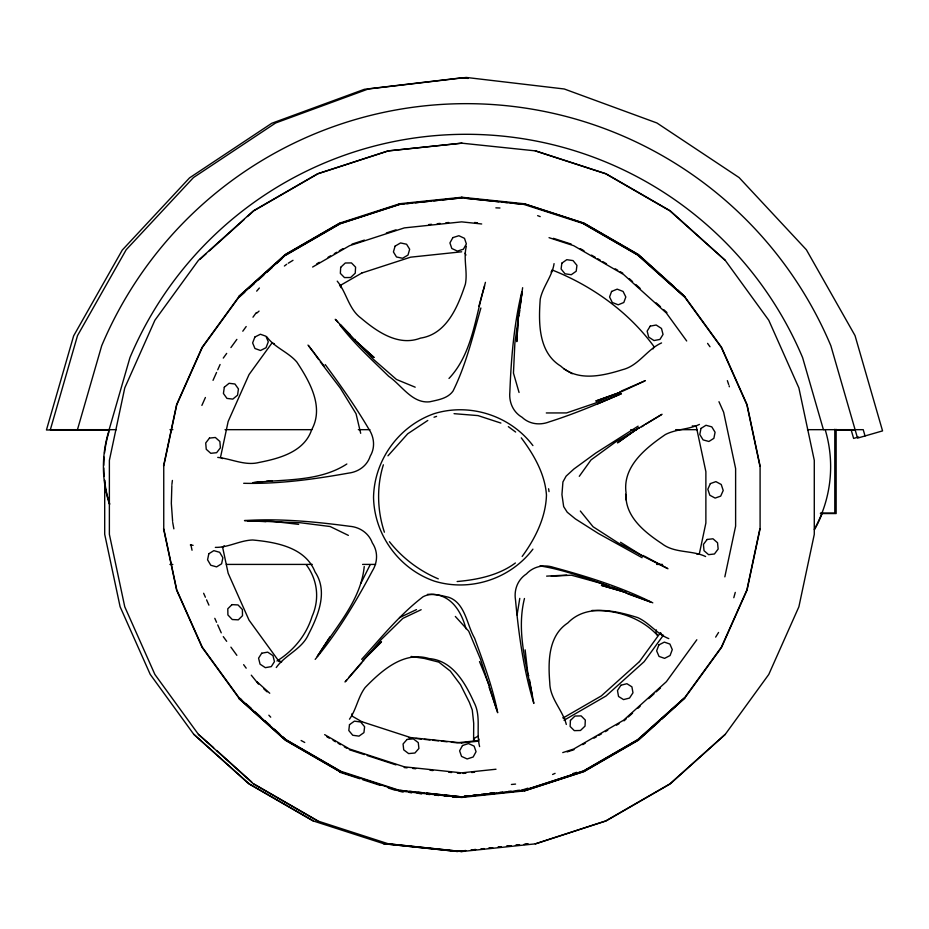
<?xml version="1.0" encoding="UTF-8"?>
<svg xmlns="http://www.w3.org/2000/svg" width="929" height="929" viewBox="0 0 929 929"><rect width="100%" height="100%" fill="white"/><g stroke="black" fill="none" stroke-linecap="round" stroke-linejoin="round"><path stroke-width="1.39" d="M479.608 746.602C475.915 732.215 481.373 716.154 474.034 702.429C465.348 683.175 452.678 660.473 429.152 658.58C403.801 650.718 381.517 670.668 365.132 687.541C357.967 697.098 356.33 709.605 349.478 719.185M705.622 556.529C691.803 549.945 674.477 553.498 661.82 543.581C644.447 532.062 624.276 516.083 626.065 492.881C622.337 466.404 645.945 447.848 665.419 434.517C676.103 429.024 688.772 429.558 699.432 424.414M171.853 485.646L171.331 503.402L172.62 521.274M351.998 715.806L352.056 713.6M546.298 412.952L566.551 412.929L594.932 403.267L620.084 392.34L620.142 391.527M519.474 312.98L519.775 310.309M520.066 307.638L522.017 292.554M171.888 484.508L172.388 480.432M522.052 291.938L514.875 343.138L513.458 373.086L519.056 392.479M522.644 287.7L518.37 315.93L516.779 341.663L518.405 315.93L519.172 315.651M517.081 614.975L519.775 598.381M524.455 598.497C515.711 633.52 527.718 668.973 533.838 703.439C523.55 669.786 518.754 634.751 515.49 599.797C513.865 589.683 517.79 579.591 526.441 573.936C533.455 566.365 544.046 564.17 553.754 567.433C587.604 576.63 621.338 587.116 652.797 602.851M656.42 629.92L655.944 632.672L657.686 635.552C640.859 617.274 616.264 609.703 591.924 610.481M364.226 566.539C360.893 600.912 335.148 627.563 317.648 655.851M337.227 281.15C346.633 292.426 348.607 309.113 361.091 318.182C377.209 331.816 398.518 346.61 420.489 338.121C446.756 334.173 457.974 306.431 465.383 284.135C467.81 271.547 463.165 258.657 466.346 246.243M661.553 342.929C646.979 349.385 638.664 365.712 622.581 369.672C602.758 375.885 577.757 381.819 560.721 366.084C538.158 352.288 538.518 322.456 540.237 299.115C542.873 286.504 552.198 276.366 554.067 263.639M163.55 465.986L176.603 404.614L202.116 347.295L238.997 296.537L285.633 254.546L339.968 223.181M220.73 456.348L228.151 421.476L249.03 374.584L271.651 343.428M699.363 553.719L705.877 523.027L705.877 471.688L696.1 425.668M724.841 576.863L735.617 526.151L735.617 468.564L723.645 412.232L718.965 401.711M759.899 528.671L746.881 589.915L721.415 647.107L684.615 697.76L638.084 739.658L583.853 770.965L524.316 790.312M521.808 291.822C513.876 324.651 511.159 358.501 509.847 392.166C508.86 402.269 513.168 412.139 522.075 417.284C529.449 424.286 540.028 425.505 549.318 421.836C573.913 414.067 597.649 404.01 621.28 393.745M485.437 282.346L478.899 306.222M484.636 285.9C475.195 317.265 472.362 353.694 448.997 378.451M480.897 307.987C472.873 336.054 466.021 364.842 453.004 391.109C447.639 398.587 438.07 399.865 429.755 401.792C412.128 403.767 401.502 384.978 388.682 376.291C371.763 359.686 354.1 343.672 339.724 324.72M733.794 597.719L735.269 592.412M77.455 429.674L101.691 345.762A395.568 395.568 0 0 1 830.863 345.762L857.537 438.116L882.55 430.893L855.028 335.59L806.372 249.75L739.101 177.567L656.908 122.976L564.275 88.987L466.277 77.444L368.279 88.987L275.646 122.976L193.453 177.567L126.181 249.75L77.525 335.59L50.352 429.674L116.38 429.674M109.134 429.674L129.932 357.653A364.923 364.923 0 0 1 802.621 357.653L823.419 429.674M572.252 373.76L563.868 368.836M355.029 339.375L354.762 340.153L373.934 359.778L396.497 379.485L415.193 387.184M383.375 464.814C376.512 486.424 377.244 510.753 384.397 532.189M478.261 741.168L479.039 739.112M370.16 564.762L360.812 583.424M201.883 405.404L205.402 397.496M213.031 380.344L216.562 372.436M217.734 369.8L220.08 364.516M653.029 348.909L654.062 346.935M715.655 637.12L718.57 632.452M329.865 636.899L319.588 653.017M317.149 656.466L318.775 654.167M387.974 455.814L407.738 433.762L427.793 420.454M579.278 476.31L591.007 459.936L615.195 442.262L662.029 414.241M387.985 843.822L461.632 851.556L535.661 843.822L606.091 820.934L670.215 783.913L725.247 734.363L768.771 674.454L798.882 606.811L814.28 534.384L814.28 460.331L798.882 387.904L768.771 320.261L725.247 260.352L670.215 210.802L606.091 173.781L535.661 150.904L461.632 143.159L387.985 150.904L317.567 173.781L253.443 210.802L198.411 260.352L154.888 320.261L124.765 387.904L109.378 460.331L109.378 534.384L124.765 606.811L154.888 674.454L198.411 734.363L253.443 783.913L317.567 820.934L388.38 843.822L462.027 851.556M223.274 358.083L226.676 353.403M230.915 347.562L236.86 339.387M242.794 331.212L246.185 326.543M252.978 317.195L256.369 312.527M639.477 661.564L660.426 632.719M663.434 635.134L644.157 661.669L605.998 696.018L564.019 720.265M696.831 639.767L666.372 681.7L623.568 720.23L573.692 749.029L562.742 752.595M399.215 790.927L461.608 797.488L524.014 790.927L583.691 771.546L638.026 740.169L684.65 698.19L721.531 647.42L747.055 590.101L760.096 528.729L760.096 465.986L747.055 404.614L721.531 347.295L684.65 296.537L638.026 254.546L583.691 223.181L524.014 203.788M276.273 667.521C285.191 654.817 302.064 649.162 308.509 634.333C318.171 615.567 328.285 591.587 315.07 571.985C305.432 547.297 276.064 542.153 252.653 539.993C239.798 540.388 228.186 547.704 215.342 547.378M315.186 659.369C337.691 632.312 355.83 601.946 372.343 570.952C377.789 562.266 378.115 551.443 372.308 542.873C368.767 533.153 359.813 527.068 349.606 526.278C314.803 521.668 279.606 518.289 244.478 520.588L300.473 522.76L330.143 526.522L348.363 535.383M522.168 556.425C535.209 538.657 545.822 517.476 546.461 495.052C544.975 473.825 533.757 454.525 521.274 437.849M345.507 681.514L361.822 662.818M344.996 681.967L346.831 679.773M348.665 677.589L381.366 639.407L402.861 618.366L421.162 609.703M256.683 291.149L259.365 288.002M361.648 659.335C381.215 637.666 399.795 614.557 423.09 596.732C431.219 592.365 440.404 595.396 448.765 597.289C465.441 603.235 466.753 624.752 474.568 638.118C483.51 662.586 492.637 687.077 497.677 712.717L480.595 659.416L468.727 631.186L455.338 616.45M363.32 660.066L381.494 641.823L363.274 660.054L363.622 660.833M532.909 549.144C510.358 579.011 470.213 592.052 434.412 581.148C399.04 568.92 374.236 534.779 373.539 497.363C374.236 459.948 399.04 425.796 434.412 413.579C470.213 402.675 510.358 415.716 532.909 445.583M551.025 272L552.639 270.49M199.863 259.4L206.203 253.687M209.385 250.83L244.304 219.383M247.474 216.527L253.826 210.802L317.95 173.781L388.38 150.904L462.027 143.159M238.579 296.537L285.203 254.546L339.538 223.181L399.644 203.788M239.473 296.955L244.757 292.194M248.984 288.385L254.267 283.624M258.506 279.815L263.79 275.054M266.96 272.197L272.255 267.436M276.482 263.627L281.766 258.866M256.915 313.027L259.052 311.099M639.5 661.564L601.33 695.914L563.067 718.012M624.009 720.834L626.158 718.907M628.306 716.967L632.591 713.1M637.956 708.27L640.104 706.342M648.686 698.62L654.051 693.789M656.199 691.85L660.484 687.994M659.648 721.09L638.455 740.169L584.109 771.546L524.444 790.927M661.762 719.174L684.65 698.19M276.993 660.983C293.68 650.532 306.222 635.308 312.098 616.38C319.762 599.193 317.613 579.951 306.407 564.948M284.39 266.019L286.666 264.277M515.386 562.986C498.722 575.353 477.448 579.742 457.149 581.519M222.426 547.135L224.249 545.811M638.571 427.921L617.53 442.843L638.583 427.897L639.28 428.327M643.158 555.426L642.485 555.89L618.273 542.977L593.05 526.731L580.335 511.02M641.544 426.875L643.809 425.436M646.085 423.996L661.518 414.636M638.13 426.144L595.837 453.015L573.855 469.04L566.133 476.124L562.928 481.919L561.94 494.611L563.671 506.619L567.224 512.216L575.353 518.881L598.299 533.443L642.125 557.702M288.269 263.221L292.995 260.317M286.004 255.057L340.223 223.75L399.772 204.403L404.022 203.962M316.789 263.778L319.297 262.338M328.042 257.287L330.55 255.847M334.301 253.675L336.797 252.235M339.294 250.784L343.045 248.624M312.62 267.029L349.583 245.686L404.359 227.895L461.643 221.868L481.686 223.982M339.561 285.865L361.811 273.033M582.75 744.652L585.258 743.212M594.003 738.16L596.511 736.709M599.008 735.269L601.504 733.829M605.255 731.657L607.763 730.217M616.508 725.166L619.016 723.726M478.4 736.023L474.765 737.974L473.581 741.052L473.709 723.296L472.269 709.965L469.354 702.324L460.505 684.754L450.31 671.075L438.825 662.122L424.483 658.475L411.129 656.466M346.842 464.001C319.413 481.791 285.017 479.097 253.698 482.627M645.388 380.6L621.385 391.016M399.493 617.634L416.482 609.598M620.084 392.34L595.803 401.026L620.073 392.363L644.726 381.006M552.604 774.472L555.101 773.358M597.719 403.825L621.28 393.733M352.045 244.118L364.4 240.1M386.371 232.97L395.986 229.846M361.787 273.033L410.63 257.17L461.69 251.794M434.017 417.214L436.572 416.378M567.131 751.933L574.006 749.703M519.764 790.823L527.904 788.175M572.659 773.636L576.723 772.313M535.278 843.822L605.696 820.934L669.821 783.913L725.247 734.363M858.628 436.978L853.623 438.43L851.185 429.988M696.878 554.148L699.096 553.719M360.684 433.309L356.039 413.73L340.374 388.217L320.273 361.799M262.431 481.663L252.862 482.65M266.437 481.222L270.444 480.781M399.215 203.788L462.038 197.227M406.844 203.66L412.511 203.068M415.333 202.766L430.905 201.128M433.738 200.838L439.394 200.234M442.227 199.944L447.894 199.34M450.716 199.05L462.038 197.854M428.629 224.597L431.497 224.295M437.245 223.703L440.114 223.401M445.862 222.797L448.73 222.495M478.284 740.576L456.987 742.805L451.32 742.213M461.667 742.921L478.702 741.133M496.005 769.235L461.643 772.847L404.359 766.831L349.594 749.029L324.651 734.63M463.083 773.439L465.952 773.137M471.7 772.533L474.568 772.231M489.49 793.331L492.324 793.029M464.442 796.002L467.275 795.712M472.931 795.119L475.764 794.818M481.419 794.225L485.67 793.772M489.92 793.331L494.158 792.878M499.825 792.286L502.647 791.996M508.314 791.392L511.147 791.102M516.803 790.509L519.636 790.207M463.455 796.71L497.073 793.203M498.838 792.994L522.899 790.463M465.452 850.558L456.952 851.452L383.317 843.706M471.119 849.965L475.369 849.512M481.036 848.92L483.87 848.618M489.525 848.026L492.358 847.724M498.025 847.132L500.859 846.83M506.526 846.238L510.776 845.796M516.431 845.193L519.265 844.902M524.931 844.298L527.765 844.008M465.847 850.558L457.347 851.452L383.7 843.706L312.887 820.83L248.763 783.797L193.731 734.258L150.208 674.349L120.096 606.707L104.698 534.268L104.698 480.165M471.502 849.965L475.753 849.512M481.419 848.92L484.253 848.618M488.503 848.177L492.753 847.724M498.42 847.132L501.242 846.83M506.909 846.238L511.159 845.796M515.409 845.344L519.659 844.902M523.91 844.449L528.16 844.008M511.414 784.471L515.56 784.088M546.624 576.131L566.76 575.086M551.303 576.235L571.44 575.202L600.389 583.168L650.161 601.795M217.723 457.393C231.414 458.74 245.082 466.103 259.168 462.433C279.536 458.461 304.34 451.773 311.656 429.755C324.36 406.914 309.543 381.354 296.815 362.008C288.129 351.952 274.566 347.585 266.739 336.751M427.433 594.409C449.288 592.458 460.865 609.552 465.986 628.77M243.688 483.289C278.886 484.137 313.921 479.283 348.491 473.128C358.42 471.944 367.129 465.824 370.23 456.139C375.421 447.406 374.259 436.827 368.558 428.617C355.459 406.379 340.548 385.314 325.22 364.586M725.247 260.352L669.821 210.802L605.696 173.781L535.278 150.904M684.65 296.537L677.659 289.86M759.899 466.056L746.881 404.812L721.415 347.609L684.615 296.955L637.654 255.057L583.435 223.75M169.984 429.674L172.887 429.674M225.039 429.674L311.97 429.674M358.339 429.674L369.928 429.674M630.721 429.674L636.516 429.674M675.638 429.674L697.365 429.674M807.487 429.674L863.227 429.674L865.038 435.945M109.576 429.988L46.45 429.988L73.623 335.903L122.28 250.064L189.539 177.869L271.744 123.29L364.377 89.3L462.375 77.757L468.135 78.431M835.032 429.988L854.947 429.988M820.493 513.122L834.799 513.122L834.799 429.268M820.412 513.551L836.146 513.551L836.146 429.384M169.926 564.414L172.84 564.414M226.362 564.414L312.237 564.414M362.589 564.414L375.618 564.414M656.606 564.414L662.493 564.414M684.615 697.76L637.654 739.658L583.435 770.965L523.886 790.312L461.608 796.861L399.342 790.312L339.793 770.965L285.575 739.658L239.043 697.76L202.232 647.107L176.765 589.915L163.748 528.671L163.748 466.056L176.765 404.812L202.232 347.609L239.043 296.955L285.575 255.057L339.793 223.75L399.342 204.403L461.608 197.854L523.886 204.403L583.853 223.75L638.084 255.057L684.615 296.955M239.043 697.76L241.586 699.665M339.968 771.546L285.633 740.169L238.579 698.19L285.203 740.169L339.538 771.546L399.644 790.927M193.731 734.258L249.158 783.797L313.282 820.83M198.411 734.363L213.612 747.706M248.008 520.751L265.949 521.645M247.369 520.67L273.068 521.401L298.639 524.374M495.854 207.852L499.953 208.003M454.049 413.672L478.005 415.6L500.882 423.067M461.608 197.227L524.444 203.788L584.109 223.181L638.455 254.546L674.477 286.991M466.288 198.307L471.944 198.899M474.777 199.201L498.838 201.721M501.672 202.023L507.327 202.615M510.16 202.917L524.316 204.403M474.568 222.495L477.448 222.797M461.69 742.921L410.606 737.556L361.787 721.694M408.772 737.742L411.628 738.044M415.867 738.485L421.557 739.078M424.367 739.379L430.069 739.972M432.879 740.274L438.569 740.877M441.391 741.168L447.081 741.772M404.22 767.551L407.088 767.853M412.836 768.457L415.704 768.759M430.057 770.269L432.937 770.571M448.73 772.231L451.599 772.533M457.347 773.137L460.215 773.439M399.772 790.312L406.844 791.055M409.677 791.357L415.333 791.949M418.166 792.251L423.833 792.843M426.655 793.145L442.227 794.783M445.061 795.073L450.716 795.677M453.549 795.967L459.205 796.559M396.509 790.358L406.414 791.392M409.248 791.694L423.403 793.18M426.225 793.482L441.798 795.119M444.631 795.41L457.37 796.757M400.329 790.8L403.163 791.102M408.818 791.694L411.652 791.996M417.307 792.588L421.557 793.029M427.212 793.633L430.046 793.923M435.713 794.516L438.534 794.818M444.201 795.41L447.035 795.712M452.69 796.304L456.94 796.757M400.631 791.415L403.476 791.717M409.143 792.309L411.977 792.611M417.655 793.203L421.905 793.656M434.667 794.992L438.929 795.445M444.596 796.037L447.441 796.339M453.108 796.931L455.942 797.233M400.213 791.415L403.047 791.717M408.725 792.309L411.559 792.611M417.226 793.203L421.487 793.656M427.154 794.249L429.988 794.55M435.666 795.143L438.5 795.445M444.178 796.037L447.012 796.339M452.678 796.931L456.94 797.372M190.329 544.986L193.104 545.323M692.268 425.888L695.635 426.341M539.993 565.912C563.775 569.698 586.501 578.361 609.203 586.153M272.267 343.161L274.438 343.718M626.192 592.516L601.388 585.363L626.169 592.516L626.285 593.329M528.856 675.708L528.067 675.464L525.129 649.835M553.405 238.323L571.254 244.118M549.039 237.673L573.692 245.686L623.568 274.485L666.372 313.027L686.682 340.978M552.047 269.944C591.843 285.644 628.933 312.086 654.213 346.889M349.304 749.703L364.4 754.615M367.152 755.509L395.986 764.881M339.608 772.173L359.906 778.769M362.612 779.652L380.205 785.365M388.334 788.013L395.092 790.207M627.563 593.759L650.869 602.155M611.886 587.116L622.604 590.949M537.636 215.644L540.202 216.62M279.106 660.821L281.673 661.901M438.302 578.86C419.188 570.778 402.303 557.992 389.437 541.712M566.318 724.457C562.614 710.023 549.933 698.562 549.782 682.931C548.087 661.889 548.064 635.877 567.863 622.929C586.28 603.827 615.335 610.585 637.759 617.622C649.348 622.813 656.966 634.066 668.799 638.618M667.428 568.385L644.331 556.076M667.974 568.769L642.485 555.89L620.56 542.281M301.112 740.494L304.747 742.48M580.253 248.624L584.004 250.784M591.506 255.115L595.257 257.287M597.753 258.726L600.262 260.166M602.758 261.618L606.509 263.778M615.265 268.829L617.762 270.281M620.258 271.721L622.767 273.161M351.905 715.992L361.811 721.694M326.799 736.709L329.296 738.16M333.046 740.32L335.543 741.772M338.051 743.212L340.548 744.652M344.299 746.823L346.796 748.263M340.223 770.965L286.004 739.658L282.822 736.802M253.826 783.913L317.95 820.934M508.337 426.643L515.641 432.043M220.556 457.37L222.437 458.624M563.171 717.594L564.878 719.034M629.374 278.712L632.591 281.615M635.819 284.518L640.104 288.373M656.199 302.866L660.496 306.733M663.712 309.624L666.929 312.527M256.915 681.7L269.747 693.255M258.517 684.127L251.283 675.186M263.882 688.958L267.099 691.85M245.813 703.474L251.097 708.235M255.336 712.044L260.619 716.805M264.846 720.614L270.13 725.375M274.369 729.184L279.652 733.945M216.794 750.562L251.713 782.009M350.245 334.661L340.537 324.918M268.853 715.202L270.722 717.176M340.13 324.511L354.762 340.153L373.922 357.363L354.762 340.153L335.218 319.286M335.799 319.715L337.691 321.794M308.01 345.077L314.072 353.008M308.544 345.646L324.175 366.061M279.199 661.669L249.03 620.142L228.151 573.239L222.507 546.74M223.274 636.644L226.676 641.312M230.915 647.153L236.86 655.328M243.642 664.676L246.185 668.172M238.997 698.19L202.116 647.42L176.603 590.101L163.55 528.729M707.584 343.382L709.988 346.749M314.85 354.1L318.717 359.593M271.779 480.63L272.22 481.327M660.624 632.777L662.354 635.657M465.023 253.094L465.928 255.103M203.637 593.271L205.402 597.231M206.575 599.867L208.92 605.139M214.796 618.331L216.562 622.291M217.734 624.927L221.253 632.835M479.503 661.576L489.246 685.439M489.118 687.297L496.597 709.408M727.361 380.635L728.673 384.501M173.862 528.845L172.701 522.412M729.114 385.79L729.335 386.778M190.84 544.591L192.036 550.235M532.294 695.891L529.507 679.68M548.586 488.759L549.039 491.627M340.815 285.482L341.013 287.676M625.623 494.309L626.111 499.953M825.335 430.15A128.446 128.446 0 0 1 814.28 529.379M109.773 504.145A119.702 119.702 0 0 1 104.536 480.258M104.141 476.194A119.702 119.702 0 0 1 103.769 468.03M103.769 465.313A119.702 119.702 0 0 1 104.141 457.149M104.536 453.073A119.702 119.702 0 0 1 108.96 431.776M822.479 512.622A128.446 128.446 0 0 1 814.628 529.379M109.436 504.145A119.702 119.702 0 0 1 109.436 429.186M570.418 720.428L570.127 726.466L574.296 730.635L580.462 730.484L585.026 726.106L585.305 720.056L581.136 715.899L574.97 716.038L570.418 720.428M340.688 267.331L340.351 273.37L344.473 277.585L350.651 277.504L355.25 273.172L355.586 267.134L351.464 262.919L345.286 263L340.688 267.331M349.49 724.678L348.805 730.531L352.753 735.269L359.024 736.128L363.936 732.598L364.609 726.733L360.661 721.996L354.402 721.148L349.49 724.678M561.836 263.162L561.104 269.015L565.006 273.788L571.265 274.717L576.201 271.233L576.944 265.38L573.042 260.596L566.783 259.679L561.836 263.162M224.319 387.219L223.424 393.478L226.943 398.402L232.796 399.11L237.557 395.185L238.439 388.926L234.932 384.002L229.08 383.294L224.319 387.219M701 428.432L699.792 434.482L703.079 439.893L708.908 441.472L713.878 438.325L715.075 432.264L711.8 426.864L705.97 425.273L701 428.432M208.828 553.754L207.562 559.792L210.778 565.238L216.608 566.887L221.613 563.787L222.879 557.737L219.662 552.302L213.833 550.653L208.828 553.754M395.092 246.139L393.42 251.945L396.497 256.973L402.536 258.262L407.994 255.069L409.666 249.262L406.588 244.234L400.55 242.945L395.092 246.139M611.596 291.439L609.575 296.978L612.316 302.506L618.203 304.805L623.8 302.506L625.821 296.978L623.08 291.439L617.193 289.151L611.596 291.439M658.858 644.923L656.652 650.857L659.033 656.42L664.595 658.359L670.076 655.537L672.282 649.615L669.902 644.052L664.34 642.113L658.858 644.923M254.894 337.006L252.63 342.917L254.952 348.503L260.503 350.5L266.019 347.736L268.284 341.826L265.961 336.24L260.41 334.243L254.894 337.006M710.348 483.603L707.828 489.235L709.814 495.238L715.144 498.083L720.695 496.121L723.215 490.489L721.229 484.485L715.899 481.628L710.348 483.603M462.491 745.522L459.611 750.841L461.539 756.403L467.159 758.958L473.163 756.996L476.054 751.677L474.115 746.115L468.506 743.56L462.491 745.522M452.864 237.615L449.926 242.91L451.808 248.496L457.405 251.097L463.432 249.204L466.37 243.921L464.488 238.335L458.891 235.722L452.864 237.615M650.242 326.125L647.141 331.13L648.697 337.111L653.993 340.548L659.938 339.433L663.039 334.428L661.483 328.46L656.188 325.022L650.242 326.125M261.734 653.203L258.576 658.173L260.062 664.165L265.334 667.661L271.291 666.616L274.45 661.634L272.963 655.642L267.691 652.146L261.734 653.203M620.932 685.23L617.471 690.514L618.54 696.471L623.533 699.595L629.514 698.074L632.974 692.79L631.906 686.833L626.912 683.709L620.932 685.23M707.143 539.47L703.427 544.394L704.031 550.688L708.583 554.659L714.436 553.986L718.152 549.051L717.548 542.757L712.984 538.785L707.143 539.47M209.478 438.093L205.715 442.982L206.25 449.288L210.767 453.306L216.631 452.69L220.405 447.801L219.871 441.496L215.342 437.478L209.478 438.093M407.065 739.438L403.07 743.978L403.709 749.842L408.621 753.582L414.915 753.013L418.909 748.472L418.271 742.619L413.359 738.88L407.065 739.438M231.995 604.628L227.791 608.774L227.907 614.952L232.262 619.527L238.312 619.84L242.504 615.695L242.388 609.529L238.033 604.942L231.995 604.628"/></g></svg>
